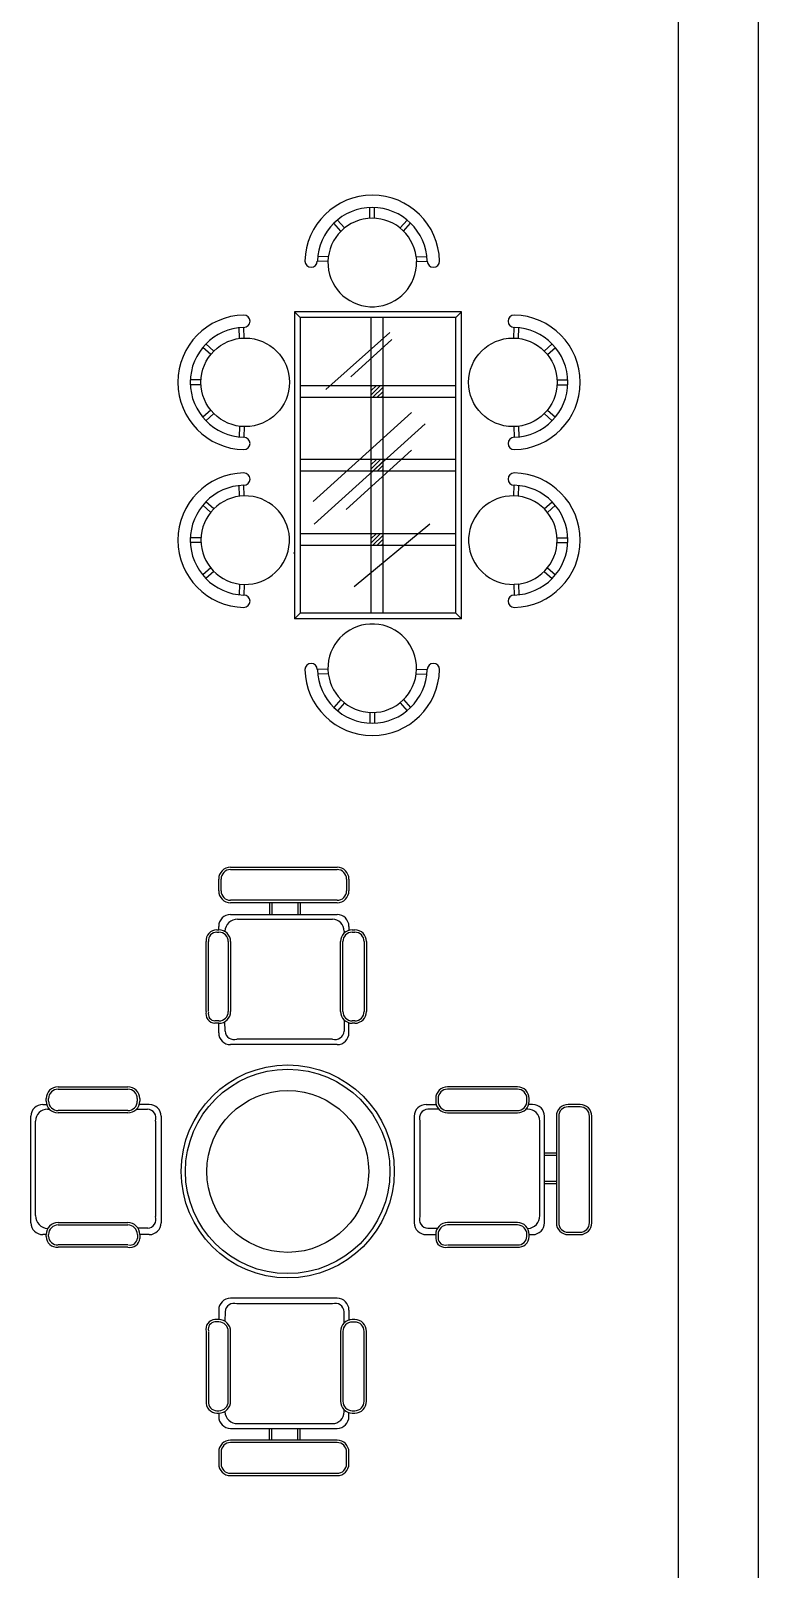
# Model space of a CAD drawing. Header units: inches. Extents: x 11.8 to 54.3, y 7.5 to 32.3.
# Drawn here: x 29.74 to 32.81, y 13.82 to 20.32 of the extents above; entities that cross this region are included whole.
import ezdxf

# ---------------------------------------------------------------- set-up
doc = ezdxf.new("R2010")
doc.units = ezdxf.units.IN
doc.header["$MEASUREMENT"] = 0
for name, color, linetype in [('02', 2, 'Continuous'), ('1', 1, 'Continuous'), ('4', 4, 'Continuous'), ('kadrbm', 4, 'Continuous')]:
    doc.layers.add(name, color=color, linetype=linetype)

# ---------------------------------------------------------------- blocks, each defined once
blk = doc.blocks.new('kadrbm')
at = {"layer": 'kadrbm', "color": 4}
blk.add_lwpolyline([(0, 0), (0, 24.7972), (21, 24.7972), (21, 0), (0, 0)], close=True, dxfattribs=at)
blk.add_lwpolyline([(20.6631, 0.3257), (20.6631, 24.4603), (0.3369, 24.4603), (0.3369, 0.3257), (20.6631, 0.3257)], dxfattribs=at)

msp = doc.modelspace()

# ---------------------------------------------------------------- linework, layer by layer
at = {"layer": '02'}
for p, q in [((31.0618, 19.4838), (31.0318, 19.5174)), ((31.169, 19.5248), (31.169, 19.5698)), ((31.189, 19.5248), (31.189, 19.5698)), ((31.2962, 19.4838), (31.3262, 19.5174)), ((31.0469, 19.4705), (31.0169, 19.504)), ((31.3111, 19.4705), (31.3411, 19.504)), ((30.992, 19.3423), (30.9471, 19.3433)), ((30.9935, 19.3622), (30.9475, 19.3633)), ((31.3645, 19.3622), (31.4105, 19.3633)), ((31.3645, 19.3622), (31.366, 19.3423)), ((31.366, 19.3423), (31.4109, 19.3433)), ((30.8502, 19.1297), (30.8741, 19.1053)), ((31.5321, 19.1053), (31.5559, 19.1297)), ((30.6181, 19.0168), (30.6171, 19.0628)), ((30.6381, 19.0184), (30.6371, 19.0633)), ((30.8746, 19.1058), (30.8741, 19.1053)), ((30.8741, 19.1053), (30.8741, 17.8558)), ((31.5316, 19.1058), (30.8746, 19.1058)), ((31.1734, 19.1058), (31.1734, 17.8553)), ((31.2234, 19.1058), (31.2234, 17.8553)), ((31.5321, 19.1053), (31.5316, 19.1058)), ((31.5321, 17.8558), (31.5321, 19.1053)), ((31.7773, 19.0184), (31.7783, 19.0633)), ((31.7972, 19.0168), (31.7983, 19.0628)), ((30.5099, 18.9634), (30.4764, 18.9935)), ((31.2527, 19.0421), (30.9824, 18.8009)), ((31.2623, 19.0131), (31.0886, 18.854)), ((31.9055, 18.9634), (31.939, 18.9935)), ((30.4965, 18.9486), (30.463, 18.9786)), ((31.9188, 18.9486), (31.9523, 18.9786)), ((30.4555, 18.8414), (30.4105, 18.8414)), ((30.4555, 18.8214), (30.4105, 18.8214)), ((30.8741, 18.8182), (31.5321, 18.8182)), ((31.1734, 18.7772), (31.2144, 18.8182)), ((31.1734, 18.7949), (31.1967, 18.8182)), ((31.1734, 18.8125), (31.1791, 18.8182)), ((31.1821, 18.7682), (31.2234, 18.8095)), ((31.1998, 18.7682), (31.2234, 18.7918)), ((31.9598, 18.8414), (32.0048, 18.8414)), ((31.9598, 18.8214), (32.0048, 18.8214)), ((30.8741, 18.7682), (31.5321, 18.7682)), ((31.2174, 18.7682), (31.2234, 18.7741)), ((30.4965, 18.7142), (30.463, 18.6842)), ((30.5099, 18.6993), (30.4764, 18.6693)), ((31.3444, 18.7045), (30.9293, 18.3283)), ((31.9055, 18.6993), (31.939, 18.6693)), ((31.9188, 18.7142), (31.9523, 18.6842)), ((30.6181, 18.6459), (30.6171, 18.5999)), ((30.6381, 18.6444), (30.6371, 18.5994)), ((31.4023, 18.6562), (30.9341, 18.2318)), ((31.7773, 18.6444), (31.7783, 18.5994)), ((31.7972, 18.6459), (31.7983, 18.5999)), ((31.3444, 18.5453), (31.0693, 18.2945)), ((31.5321, 18.5055), (30.8741, 18.5055)), ((31.1734, 18.4645), (31.2144, 18.5055)), ((31.1734, 18.4822), (31.1967, 18.5055)), ((31.1734, 18.4999), (31.1791, 18.5055)), ((31.1821, 18.4555), (31.2234, 18.4969)), ((31.1998, 18.4555), (31.2234, 18.4792)), ((31.5321, 18.4555), (30.8741, 18.4555)), ((31.2174, 18.4555), (31.2234, 18.4615)), ((30.6181, 18.3499), (30.6171, 18.3959)), ((30.6371, 18.3964), (30.6371, 18.3964)), ((30.6381, 18.3514), (30.6371, 18.3964)), ((31.7773, 18.3514), (31.7783, 18.3964)), ((31.7783, 18.3964), (31.7783, 18.3964)), ((31.7972, 18.3499), (31.7983, 18.3959)), ((30.4965, 18.2816), (30.463, 18.3116)), ((30.5099, 18.2965), (30.4764, 18.3265)), ((31.9055, 18.2965), (31.939, 18.3265)), ((31.9188, 18.2816), (31.9523, 18.3116)), ((31.4216, 18.2318), (31.103, 17.9665)), ((30.4555, 18.1744), (30.4105, 18.1744)), ((30.4555, 18.1544), (30.4105, 18.1544)), ((30.8741, 18.1929), (31.5321, 18.1929)), ((30.8741, 18.1429), (31.5321, 18.1429)), ((31.1734, 18.1519), (31.2144, 18.1929)), ((31.1734, 18.1696), (31.1967, 18.1929)), ((31.1734, 18.1873), (31.1791, 18.1929)), ((31.1821, 18.1429), (31.2234, 18.1842)), ((31.1998, 18.1429), (31.2234, 18.1665)), ((31.2174, 18.1429), (31.2234, 18.1489)), ((31.9598, 18.1744), (32.0048, 18.1744)), ((31.9598, 18.1544), (32.0048, 18.1544)), ((30.847, 18.1104), (30.8502, 18.1104)), ((30.4965, 18.0472), (30.463, 18.0172)), ((30.5099, 18.0323), (30.4764, 18.0023)), ((31.9055, 18.0323), (31.939, 18.0023)), ((31.9188, 18.0472), (31.9523, 18.0172)), ((30.6181, 17.9789), (30.6171, 17.9329)), ((30.6181, 17.9789), (30.6377, 17.9774)), ((30.6381, 17.9774), (30.6371, 17.9325)), ((31.7773, 17.9774), (31.7783, 17.9325)), ((31.7972, 17.9789), (31.7777, 17.9774)), ((31.7972, 17.9789), (31.7983, 17.9329)), ((30.8507, 17.8314), (30.8502, 17.8319)), ((30.8741, 17.8558), (30.8507, 17.8314)), ((30.8741, 17.8558), (30.8746, 17.8553)), ((31.5316, 17.8553), (30.8746, 17.8553)), ((31.5316, 17.8553), (31.5321, 17.8558)), ((31.5316, 17.8553), (31.5559, 17.8314)), ((30.992, 17.6188), (30.9471, 17.6178)), ((30.9935, 17.5988), (30.9475, 17.5978)), ((31.3645, 17.5988), (31.366, 17.6188)), ((31.3645, 17.5988), (31.4105, 17.5978)), ((31.366, 17.6188), (31.4109, 17.6178)), ((31.0469, 17.4906), (31.0169, 17.457)), ((31.0618, 17.4772), (31.0318, 17.4437)), ((31.169, 17.4362), (31.169, 17.3912)), ((31.189, 17.4362), (31.189, 17.3912)), ((31.2962, 17.4772), (31.3262, 17.4437)), ((31.3111, 17.4906), (31.3411, 17.457))]:
    msp.add_line(p, q, dxfattribs=at)
for centre in [(30.6423, 18.8314), (31.773, 18.8314)]:
    msp.add_circle(centre, 0.1871, dxfattribs=at)
for centre, radius, start, end in [((31.179, 19.338), 0.2844, 1.17523, 178.82477), ((31.179, 19.338), 0.232, 1.44092, 178.55908), ((31.179, 19.338), 0.1871, 7.43239, 1.29459), ((30.9208, 19.3439), 0.0262, 180, 0), ((31.4372, 19.3439), 0.0262, 180, 0), ((30.6423, 18.8314), 0.2844, 91.17524, 268.82476), ((30.6423, 18.8314), 0.232, 91.44092, 268.55908), ((30.6365, 19.0895), 0.0262, 270, 90), ((31.7789, 19.0895), 0.0262, 90, 270), ((31.773, 18.8314), 0.2844, 271.17524, 88.82476), ((31.773, 18.8314), 0.232, 271.44092, 88.55908), ((30.6365, 18.5732), 0.0262, 270, 90), ((31.7789, 18.5732), 0.0262, 90, 270), ((30.6423, 18.1644), 0.2844, 91.17524, 268.82476), ((30.6365, 18.4226), 0.0262, 270, 90), ((31.7789, 18.4226), 0.0262, 90, 270), ((31.773, 18.1644), 0.2844, 271.17524, 88.82476), ((30.6423, 18.1644), 0.232, 91.44092, 268.55908), ((30.6423, 18.1644), 0.1871, 268.57552, 262.56761), ((31.773, 18.1644), 0.1871, 277.43239, 271.42448), ((31.773, 18.1644), 0.232, 271.44092, 88.55908), ((30.6365, 17.9063), 0.0262, 270, 90), ((31.7789, 17.9063), 0.0262, 90, 270), ((31.179, 17.623), 0.1871, 358.70541, 352.56761), ((30.9208, 17.6172), 0.0262, 0, 180), ((31.4372, 17.6172), 0.0262, 0, 180), ((31.179, 17.623), 0.2844, 181.17523, 358.82477), ((31.179, 17.623), 0.232, 181.44092, 358.55908)]:
    msp.add_arc(centre, radius, start, end, dxfattribs=at)
at = {"layer": '1'}
for p, q in [((30.5404, 16.6821), (30.5404, 16.7321)), ((30.5804, 16.7721), (31.0304, 16.7721)), ((31.0704, 16.7321), (31.0704, 16.6821)), ((31.0304, 16.6421), (30.5804, 16.6421)), ((30.745, 16.6332), (30.745, 16.5819)), ((30.755, 16.6332), (30.755, 16.5819)), ((30.8641, 16.6332), (30.8641, 16.5831)), ((30.8741, 16.6332), (30.8741, 16.5831)), ((30.5224, 16.5175), (30.5309, 16.5175)), ((30.6105, 16.5621), (31.0104, 16.5621)), ((31.0947, 16.5175), (31.1049, 16.5175)), ((31.1056, 16.553), (31.1056, 16.553)), ((30.4773, 16.1724), (30.4773, 16.4675)), ((30.4873, 16.1724), (30.4873, 16.4675)), ((30.5224, 16.5075), (30.5309, 16.5075)), ((30.556, 16.5089), (30.5559, 16.5119)), ((30.5709, 16.4675), (30.5709, 16.1724)), ((30.5809, 16.4675), (30.5809, 16.1724)), ((31.0447, 16.1726), (31.0447, 16.4675)), ((31.0547, 16.1726), (31.0547, 16.4675)), ((31.0604, 16.5121), (31.0604, 16.5028)), ((31.0947, 16.5075), (31.1049, 16.5075)), ((31.1449, 16.4675), (31.1449, 16.1726)), ((31.1549, 16.4675), (31.1549, 16.1726)), ((30.5309, 16.1324), (30.5141, 16.1324)), ((30.5571, 16.0889), (30.557, 16.1296)), ((31.0604, 16.1363), (31.0604, 16.0893)), ((31.1049, 16.1326), (31.0947, 16.1326)), ((30.5309, 16.1224), (30.5141, 16.1224)), ((31.1049, 16.1226), (31.0947, 16.1226)), ((31.0104, 16.0555), (30.6071, 16.0555)), ((29.8018, 15.7937), (29.8018, 15.804)), ((29.8118, 15.7937), (29.8118, 15.804)), ((29.8518, 15.854), (30.1467, 15.854)), ((29.8518, 15.844), (30.1467, 15.844)), ((30.1867, 15.804), (30.1867, 15.7937)), ((30.1967, 15.804), (30.1967, 15.7937)), ((31.4471, 15.804), (31.4471, 15.7937)), ((31.4571, 15.804), (31.4571, 15.7937)), ((31.792, 15.854), (31.4971, 15.854)), ((31.792, 15.844), (31.4971, 15.844)), ((31.832, 15.7937), (31.832, 15.804)), ((31.842, 15.7937), (31.842, 15.804)), ((29.8072, 15.7594), (29.8165, 15.7594)), ((30.1467, 15.7537), (29.8518, 15.7537)), ((30.1467, 15.7437), (29.8518, 15.7437)), ((30.183, 15.7594), (30.23, 15.7594)), ((31.4607, 15.7594), (31.4137, 15.7594)), ((31.4971, 15.7537), (31.792, 15.7537)), ((31.4971, 15.7437), (31.792, 15.7437)), ((31.8365, 15.7594), (31.8272, 15.7594)), ((31.8565, 15.7794), (31.8394, 15.7794)), ((32.0565, 15.7694), (32.0065, 15.7694)), ((29.7572, 15.3096), (29.7572, 15.7094)), ((30.2638, 15.7094), (30.2638, 15.3062)), ((31.38, 15.7094), (31.38, 15.3062)), ((31.8865, 15.3096), (31.8865, 15.7094)), ((31.9665, 15.7294), (31.9665, 15.2794)), ((32.0965, 15.2794), (32.0965, 15.7294)), ((31.9577, 15.5731), (31.9076, 15.5731)), ((31.9577, 15.5631), (31.9076, 15.5631)), ((31.9577, 15.454), (31.9076, 15.454)), ((31.9577, 15.444), (31.9076, 15.444)), ((29.8018, 15.2214), (29.8018, 15.23)), ((29.8104, 15.255), (29.8074, 15.2549)), ((29.8118, 15.2214), (29.8118, 15.23)), ((29.8518, 15.28), (30.1469, 15.28)), ((29.8518, 15.27), (30.1469, 15.27)), ((30.1869, 15.23), (30.1869, 15.2131)), ((30.2304, 15.2562), (30.1897, 15.256)), ((30.1969, 15.23), (30.1969, 15.2131)), ((31.4134, 15.2562), (31.4541, 15.256)), ((31.4469, 15.23), (31.4469, 15.2131)), ((31.4569, 15.23), (31.4569, 15.2131)), ((31.792, 15.28), (31.4969, 15.28)), ((31.792, 15.27), (31.4969, 15.27)), ((31.832, 15.2214), (31.832, 15.23)), ((31.8333, 15.255), (31.8364, 15.2549)), ((31.842, 15.2214), (31.842, 15.23)), ((31.8426, 15.2294), (31.8565, 15.2294)), ((32.0065, 15.2394), (32.0565, 15.2394)), ((30.1469, 15.1864), (29.8518, 15.1864)), ((30.1469, 15.1764), (29.8518, 15.1764)), ((31.4969, 15.1864), (31.792, 15.1864)), ((31.4969, 15.1764), (31.792, 15.1764)), ((30.5571, 14.9036), (30.557, 14.8629)), ((31.0104, 14.937), (30.6071, 14.937)), ((31.0604, 14.8563), (31.0604, 14.9032)), ((30.5309, 14.8701), (30.5141, 14.8701)), ((30.5309, 14.8601), (30.5141, 14.8601)), ((31.1049, 14.8699), (31.0947, 14.8699)), ((31.1049, 14.8599), (31.0947, 14.8599)), ((30.4773, 14.8201), (30.4773, 14.525)), ((30.4873, 14.8201), (30.4873, 14.525)), ((30.5709, 14.525), (30.5709, 14.8201)), ((30.5809, 14.525), (30.5809, 14.8201)), ((31.0447, 14.8199), (31.0447, 14.525)), ((31.0547, 14.8199), (31.0547, 14.525)), ((31.1449, 14.525), (31.1449, 14.8199)), ((31.1549, 14.525), (31.1549, 14.8199)), ((30.5224, 14.485), (30.5309, 14.485)), ((30.5224, 14.475), (30.5309, 14.475)), ((30.5304, 14.4744), (30.5304, 14.4605)), ((30.556, 14.4837), (30.5559, 14.4806)), ((31.0604, 14.4805), (31.0604, 14.4898)), ((31.0804, 14.4605), (31.0804, 14.4776)), ((31.0947, 14.485), (31.1049, 14.485)), ((31.0947, 14.475), (31.1049, 14.475)), ((30.6105, 14.4305), (31.0104, 14.4305)), ((30.745, 14.3593), (30.745, 14.4106)), ((30.755, 14.3593), (30.755, 14.4106)), ((30.8641, 14.3593), (30.8641, 14.4094)), ((30.8741, 14.3593), (30.8741, 14.4094)), ((30.5404, 14.3105), (30.5404, 14.2605)), ((31.0304, 14.3505), (30.5804, 14.3505)), ((31.0704, 14.2605), (31.0704, 14.3105)), ((30.5804, 14.2205), (31.0304, 14.2205))]:
    msp.add_line(p, q, dxfattribs=at)
for radius in [0.432, 0.342]:
    msp.add_circle((30.8219, 15.4963), radius, dxfattribs=at)
for centre, radius, start, end in [((30.5804, 16.7321), 0.04, 90, 180), ((31.0304, 16.7321), 0.04, 0, 90), ((30.5804, 16.6821), 0.04, 180, 270), ((31.0304, 16.6821), 0.04, 270, 0), ((30.5231, 16.4716), 0.046, 90.95005, 185.04618), ((30.5309, 16.4675), 0.05, 0, 90), ((30.6099, 16.5079), 0.0542, 89.30092, 175.76987), ((31.0104, 16.5121), 0.05, 0, 90), ((31.0947, 16.4675), 0.05, 90, 180), ((31.1049, 16.4675), 0.05, 0, 90), ((30.5231, 16.4716), 0.036, 90.95005, 185.04618), ((30.5309, 16.4675), 0.04, 0, 90), ((31.0947, 16.4675), 0.04, 90, 180), ((31.1049, 16.4675), 0.04, 0, 90), ((30.5163, 16.1626), 0.0402, 165.75565, 266.84411), ((30.5163, 16.1626), 0.0302, 165.75565, 266.84411), ((30.5309, 16.1724), 0.04, 270, 0), ((30.5309, 16.1724), 0.05, 270, 0), ((31.0947, 16.1726), 0.05, 180, 270), ((31.0947, 16.1726), 0.04, 180, 270), ((31.1049, 16.1726), 0.04, 270, 0), ((31.1049, 16.1726), 0.05, 270, 0), ((30.5953, 16.0919), 0.0383, 184.47301, 287.98673), ((31.0221, 16.0921), 0.0384, 252.27615, 355.83124), ((29.8518, 15.804), 0.05, 90, 180), ((29.8518, 15.804), 0.04, 90, 180), ((30.1467, 15.804), 0.05, 0, 90), ((30.1467, 15.804), 0.04, 0, 90), ((31.4971, 15.804), 0.05, 90, 180), ((31.4971, 15.804), 0.04, 90, 180), ((31.792, 15.804), 0.05, 0, 90), ((31.792, 15.804), 0.04, 0, 90), ((29.8072, 15.7094), 0.05, 90, 180), ((29.8518, 15.7937), 0.05, 180, 270), ((29.8518, 15.7937), 0.04, 180, 270), ((30.1467, 15.7937), 0.04, 270, 0), ((30.1467, 15.7937), 0.05, 270, 0), ((30.2272, 15.7211), 0.0384, 342.27615, 85.83124), ((31.4165, 15.7211), 0.0384, 94.16876, 197.72385), ((31.4971, 15.7937), 0.05, 180, 270), ((31.4971, 15.7937), 0.04, 180, 270), ((31.792, 15.7937), 0.04, 270, 0), ((31.792, 15.7937), 0.05, 270, 0), ((31.8365, 15.7094), 0.05, 0, 90), ((32.0065, 15.7294), 0.04, 90, 180), ((32.0565, 15.7294), 0.04, 0, 90), ((29.8114, 15.3089), 0.0542, 179.30092, 265.76987), ((30.2274, 15.2943), 0.0383, 274.47301, 17.98673), ((31.4164, 15.2943), 0.0383, 162.01327, 265.52699), ((31.8324, 15.3089), 0.0542, 274.23013, 0.69908), ((29.8518, 15.23), 0.05, 90, 180), ((29.8477, 15.2222), 0.046, 180.95004, 275.04618), ((29.8518, 15.23), 0.04, 90, 180), ((29.8477, 15.2222), 0.036, 180.95004, 275.04618), ((30.1469, 15.23), 0.05, 0, 90), ((30.1469, 15.23), 0.04, 0, 90), ((31.4969, 15.23), 0.05, 90, 180), ((31.4969, 15.23), 0.04, 90, 180), ((31.792, 15.23), 0.05, 0, 90), ((31.792, 15.23), 0.04, 0, 90), ((31.796, 15.2222), 0.046, 264.95382, 359.04996), ((31.796, 15.2222), 0.036, 264.95382, 359.04996), ((32.0065, 15.2794), 0.04, 180, 270), ((32.0565, 15.2794), 0.04, 270, 0), ((30.1567, 15.2153), 0.0402, 255.75565, 356.84411), ((30.1567, 15.2153), 0.0302, 255.75565, 356.84411), ((31.487, 15.2153), 0.0402, 183.15589, 284.24435), ((31.487, 15.2153), 0.0302, 183.15589, 284.24435), ((30.5953, 14.9006), 0.0383, 72.01327, 175.52699), ((31.0221, 14.9005), 0.0384, 4.16876, 107.72385), ((30.5163, 14.83), 0.0402, 93.15589, 194.24435), ((30.5163, 14.83), 0.0302, 93.15589, 194.24435), ((30.5309, 14.8201), 0.05, 0, 90), ((30.5309, 14.8201), 0.04, 0, 90), ((31.0947, 14.8199), 0.05, 90, 180), ((31.0947, 14.8199), 0.04, 90, 180), ((31.1049, 14.8199), 0.05, 0, 90), ((31.1049, 14.8199), 0.04, 0, 90), ((30.5231, 14.521), 0.046, 174.95382, 269.04995), ((30.5231, 14.521), 0.036, 174.95382, 269.04995), ((30.5309, 14.525), 0.05, 270, 0), ((30.5309, 14.525), 0.04, 270, 0), ((31.0947, 14.525), 0.05, 180, 270), ((31.0947, 14.525), 0.04, 180, 270), ((31.1049, 14.525), 0.05, 270, 0), ((31.1049, 14.525), 0.04, 270, 0), ((30.6099, 14.4846), 0.0542, 184.23013, 270.69908), ((31.0104, 14.4805), 0.05, 270, 0), ((30.5804, 14.3105), 0.04, 90, 180), ((31.0304, 14.3105), 0.04, 0, 90), ((30.5804, 14.2605), 0.04, 180, 270), ((31.0304, 14.2605), 0.04, 270, 0)]:
    msp.add_arc(centre, radius, start, end, dxfattribs=at)
at = {"layer": '4'}
for p, q in [((31.5559, 19.1297), (30.8502, 19.1297)), ((30.8502, 19.1297), (30.8502, 17.8319)), ((31.5559, 17.8314), (31.5559, 19.1297)), ((31.5559, 17.8314), (30.8507, 17.8314)), ((30.5804, 16.7821), (31.0304, 16.7821)), ((30.5304, 16.6821), (30.5304, 16.7321)), ((31.0804, 16.7321), (31.0804, 16.6821)), ((31.0304, 16.6321), (30.5804, 16.6321)), ((30.5804, 16.5821), (31.0304, 16.5821)), ((30.5304, 16.5182), (30.5304, 16.5321)), ((31.0804, 16.5321), (31.0804, 16.5149)), ((31.0805, 16.0821), (31.0805, 16.1263)), ((30.5304, 16.0821), (30.5304, 16.1235)), ((31.0304, 16.0321), (30.5804, 16.0321)), ((29.7872, 15.7794), (29.8044, 15.7794)), ((30.2372, 15.7795), (30.193, 15.7795)), ((31.4066, 15.7795), (31.4508, 15.7795)), ((32.0565, 15.7794), (32.0065, 15.7794)), ((29.7372, 15.2794), (29.7372, 15.7294)), ((30.2872, 15.7294), (30.2872, 15.2794)), ((31.3565, 15.7294), (31.3565, 15.2794)), ((31.9065, 15.2794), (31.9065, 15.7294)), ((31.9565, 15.7294), (31.9565, 15.2794)), ((32.1065, 15.2794), (32.1065, 15.7294)), ((29.8011, 15.2294), (29.7872, 15.2294)), ((30.2372, 15.2294), (30.1958, 15.2294)), ((31.4065, 15.2294), (31.448, 15.2294)), ((32.0065, 15.2294), (32.0565, 15.2294)), ((31.0304, 14.9605), (30.5804, 14.9605)), ((30.5304, 14.9105), (30.5304, 14.869)), ((31.0805, 14.9104), (31.0805, 14.8662)), ((30.5804, 14.4105), (31.0304, 14.4105)), ((30.5304, 14.3105), (30.5304, 14.2605)), ((31.0304, 14.3605), (30.5804, 14.3605)), ((31.0804, 14.2605), (31.0804, 14.3105)), ((30.5804, 14.2105), (31.0304, 14.2105))]:
    msp.add_line(p, q, dxfattribs=at)
msp.add_circle((30.8219, 15.4963), 0.45, dxfattribs=at)
for centre, start, end in [((30.5804, 16.7321), 90, 180), ((31.0304, 16.7321), 0, 90), ((30.5804, 16.6821), 180, 270), ((31.0304, 16.6821), 270, 0), ((30.5804, 16.5321), 90, 180), ((31.0304, 16.5321), 0, 90), ((30.5804, 16.0821), 180, 270), ((31.0304, 16.0821), 270, 0), ((29.7872, 15.7294), 90, 180), ((30.2372, 15.7294), 0, 90), ((31.4065, 15.7294), 90, 180), ((31.8565, 15.7294), 0, 90), ((32.0065, 15.7294), 90, 180), ((32.0565, 15.7294), 0, 90), ((29.7872, 15.2794), 180, 270), ((30.2372, 15.2794), 270, 0), ((31.4065, 15.2794), 180, 270), ((31.8565, 15.2794), 270, 0), ((32.0065, 15.2794), 180, 270), ((32.0565, 15.2794), 270, 0), ((30.5804, 14.9105), 90, 180), ((31.0304, 14.9105), 0, 90), ((30.5804, 14.4605), 180, 270), ((31.0304, 14.4605), 270, 0), ((30.5804, 14.3105), 90, 180), ((31.0304, 14.3105), 0, 90), ((30.5804, 14.2605), 180, 270), ((31.0304, 14.2605), 270, 0)]:
    msp.add_arc(centre, 0.05, start, end, dxfattribs=at)

# ---------------------------------------------------------------- block references
at = {"layer": 'kadrbm'}
msp.add_blockref('kadrbm', (11.8092, 7.5012), dxfattribs=at)

doc.saveas('drawing.dxf')
